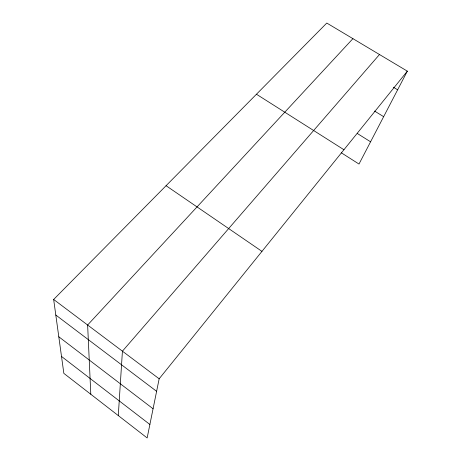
<?xml version="1.0" encoding="UTF-8"?>
<svg xmlns="http://www.w3.org/2000/svg" width="461" height="461" viewBox="0 0 461 461"><rect width="100%" height="100%" fill="white"/><g stroke="black" fill="none" stroke-linecap="round" stroke-linejoin="round"><path stroke-width="0.69" d="M118.287 415.574L122.424 351.178L379.489 54.525M407.34 71.155L159.16 378.798L147.151 437.95L63.843 373.37L53.66 299.471L326.786 23.05L407.34 71.155L358.998 164.047L341.221 152.741M352.913 38.655L87.63 325.017L90.805 394.276M393.348 87.227L397.63 89.814M374.539 111.055L383.65 116.668M357.246 133.448L370.575 141.798M256.449 94.234L343.946 149.739M166.069 185.708L261.963 251.372M53.66 299.471L159.16 378.798M55.804 315.03L156.619 391.331M58.801 336.778L153.075 408.769M61.515 356.457L149.888 424.489"/></g></svg>
